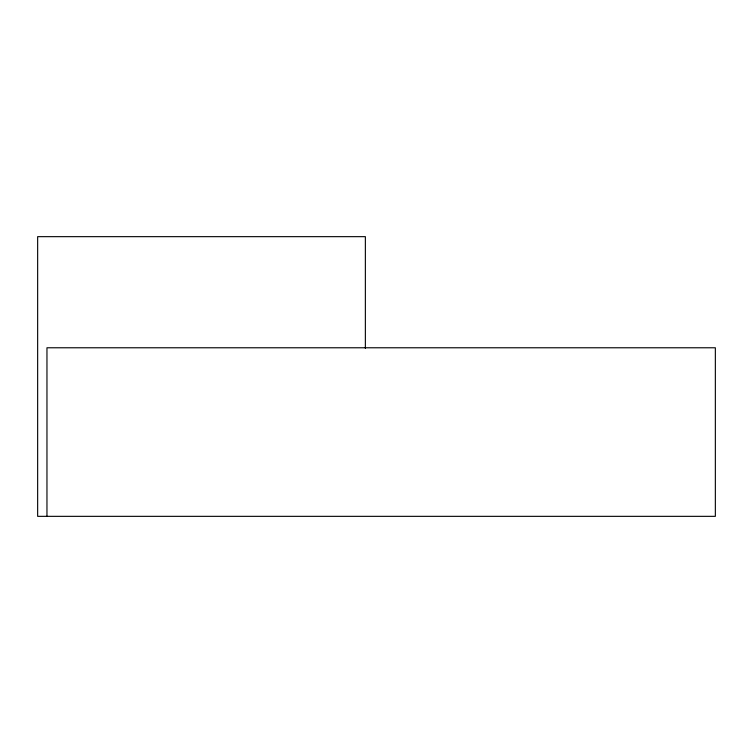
<?xml version="1.0" encoding="UTF-8"?>
<svg xmlns="http://www.w3.org/2000/svg" width="753" height="753" viewBox="0 0 753 753"><rect width="100%" height="100%" fill="white"/><g stroke="black" fill="none" stroke-linecap="round" stroke-linejoin="round"><path stroke-width="1.13" d="M365.365 348.3L365.365 236.658L37.65 236.658L37.65 516.342L715.35 516.342L715.35 347.773L46.959 347.773L46.959 516.342"/></g></svg>
